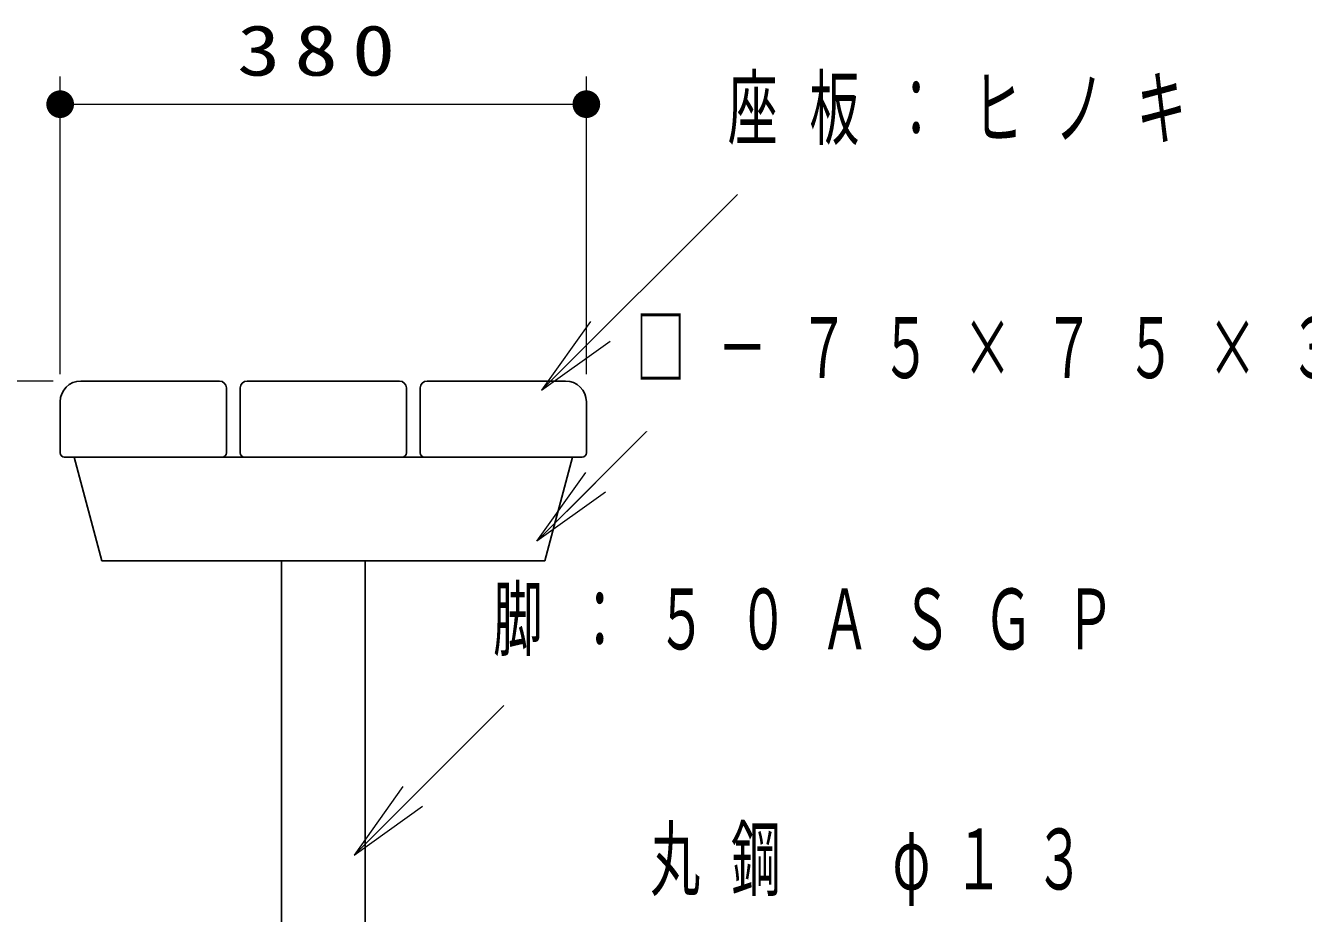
# Model space of a CAD drawing. Units: millimetres on the paper, scale 1:20. Extents: x -365 to 0, y -6 to 257.
# Drawn here: x -114.55 to -68.41, y 107.86 to 139.93 of the extents above; entities that cross this region are included whole.
import ezdxf

# ---------------------------------------------------------------- set-up
doc = ezdxf.new("R2010")
doc.units = ezdxf.units.MM
doc.layers.add('1_20', color=7, linetype='Continuous', lineweight=25)
doc.styles.add('ＭＳ ゴシック', font='')
doc.styles.get('ＭＳ ゴシック').set_extended_font_data('MS Gothic')

# ---------------------------------------------------------------- blocks, each defined once
blk = doc.blocks.new('open_arrow')
at = {"color": 0, "linetype": 'Continuous', "lineweight": -2}
blk.add_lwpolyline([(7.5, 1.25), (0, 0), (7.5, -1.25)], dxfattribs=at)
blk = doc.blocks.new('filled_dot')
at = {"color": 0, "linetype": 'Continuous', "lineweight": -2, "const_width": 1.25}
blk.add_lwpolyline([(-0.625, 0, 1), (0.625, 0, 1)], format="xyb", close=True, dxfattribs=at)

msp = doc.modelspace()

# ---------------------------------------------------------------- linework, layer by layer
at = {"layer": '1_20', "lineweight": 13}
for p, q in [((-113.303, 127.343), (-113.303, 138.093)), ((-94.303, 127.343), (-94.303, 138.093)), ((-113.303, 137.093), (-94.303, 137.093)), ((-95.919, 126.763), (-88.848, 133.834)), ((-113.553, 127.093), (-144.803, 127.093)), ((-92.125, 125.267), (-96.085, 121.307)), ((-96.085, 121.307), (-94.317, 123.782)), ((-96.085, 121.307), (-93.963, 123.429)), ((-93.61, 123.075), (-96.085, 121.307)), ((-102.692, 109.965), (-97.282, 115.376))]:
    msp.add_line(p, q, dxfattribs=at)
at = {"layer": '1_20'}
for p, q in [((-112.553, 127.093), (-107.553, 127.093)), ((-106.553, 127.093), (-101.053, 127.093)), ((-100.053, 127.093), (-95.053, 127.093)), ((-107.303, 126.843), (-107.303, 124.493)), ((-106.803, 126.843), (-106.803, 124.493)), ((-100.803, 126.843), (-100.803, 124.493)), ((-100.303, 126.843), (-100.303, 124.493)), ((-113.303, 126.343), (-113.303, 124.493)), ((-94.303, 126.343), (-94.303, 124.493)), ((-113.153, 124.343), (-94.453, 124.343)), ((-112.803, 124.343), (-111.798, 120.592)), ((-94.803, 124.343), (-95.808, 120.592)), ((-111.798, 120.593), (-95.808, 120.593)), ((-105.315, 120.593), (-105.315, 94.593)), ((-102.29, 120.593), (-102.29, 94.593))]:
    msp.add_line(p, q, dxfattribs=at)
for centre, radius, start, end in [((-112.553, 126.343), 0.75, 90, 180), ((-107.553, 126.843), 0.25, 0, 90), ((-106.553, 126.843), 0.25, 90, 180), ((-101.053, 126.843), 0.25, 0, 90), ((-100.053, 126.843), 0.25, 90, 180), ((-95.053, 126.343), 0.75, 0, 90), ((-113.153, 124.493), 0.15, 180, 270), ((-107.453, 124.493), 0.15, 270, 0), ((-106.653, 124.493), 0.15, 180, 270), ((-100.953, 124.493), 0.15, 270, 0), ((-100.153, 124.493), 0.15, 180, 270), ((-94.453, 124.493), 0.15, 270, 0)]:
    msp.add_arc(centre, radius, start, end, dxfattribs=at)

# ---------------------------------------------------------------- block references
at = {"layer": '1_20', "lineweight": 13, "xscale": 0.4, "yscale": 0.4}
msp.add_blockref('filled_dot', (-113.303, 137.093), dxfattribs=at)
at = {"layer": '1_20', "lineweight": 13}
for name, p, xscale, yscale, rotation in [('filled_dot', (-94.303, 137.093), 0.4, 0.4, 180), ('open_arrow', (-95.919, 126.763), 0.4, 0.4, 45), ('open_arrow', (-92.125, 125.267), 0.001, 0.001, 225), ('open_arrow', (-102.692, 109.965), 0.4, 0.4, 45)]:
    msp.add_blockref(name, p, dxfattribs=dict(at, xscale=xscale, yscale=yscale, rotation=rotation))

# ---------------------------------------------------------------- texts
at = {"layer": '1_20', "style": 'ＭＳ ゴシック'}
for s, insert, char_height, attachment_point in [('\\T1.33;\\W1.25;380', (-103.803, 138.093), 1.833, 8), ('\\T1.64;\\W0.6;座板：ヒノキ\u3000１２０×５５', (-89.197, 136.834), 2.199, 4), ('\\T1.64;\\W0.6;□－７５×７５×３．２', (-92.522, 128.267), 2.199, 4), ('\\T1.64;\\W0.6;脚：５０ＡＳＧＰ', (-97.67, 118.376), 2.199, 4), ('\\T1.62;\\W0.6;丸鋼\u3000φ１３', (-91.993, 109.525), 2.199, 4)]:
    msp.add_mtext(s, dxfattribs=dict(at, insert=insert, char_height=char_height, attachment_point=attachment_point))

doc.saveas('drawing.dxf')
